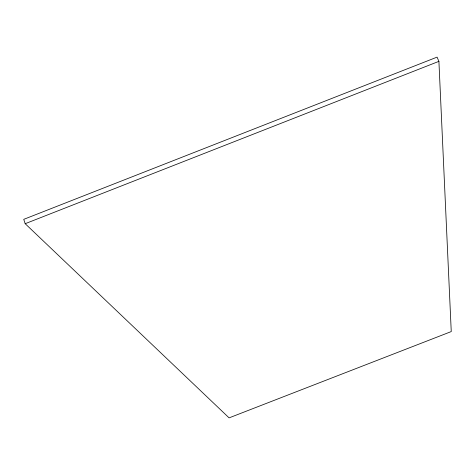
<?xml version="1.0" encoding="UTF-8"?>
<svg xmlns="http://www.w3.org/2000/svg" width="475" height="475" viewBox="0 0 475 475"><rect width="100%" height="100%" fill="white"/><g stroke="black" fill="none" stroke-linecap="round" stroke-linejoin="round"><path stroke-width="0.71" d="M25.181 223.701L438.906 61.358L437.065 57.131L23.75 219.343L25.181 223.701L229.092 417.869L451.25 331.574L438.906 61.358"/></g></svg>
